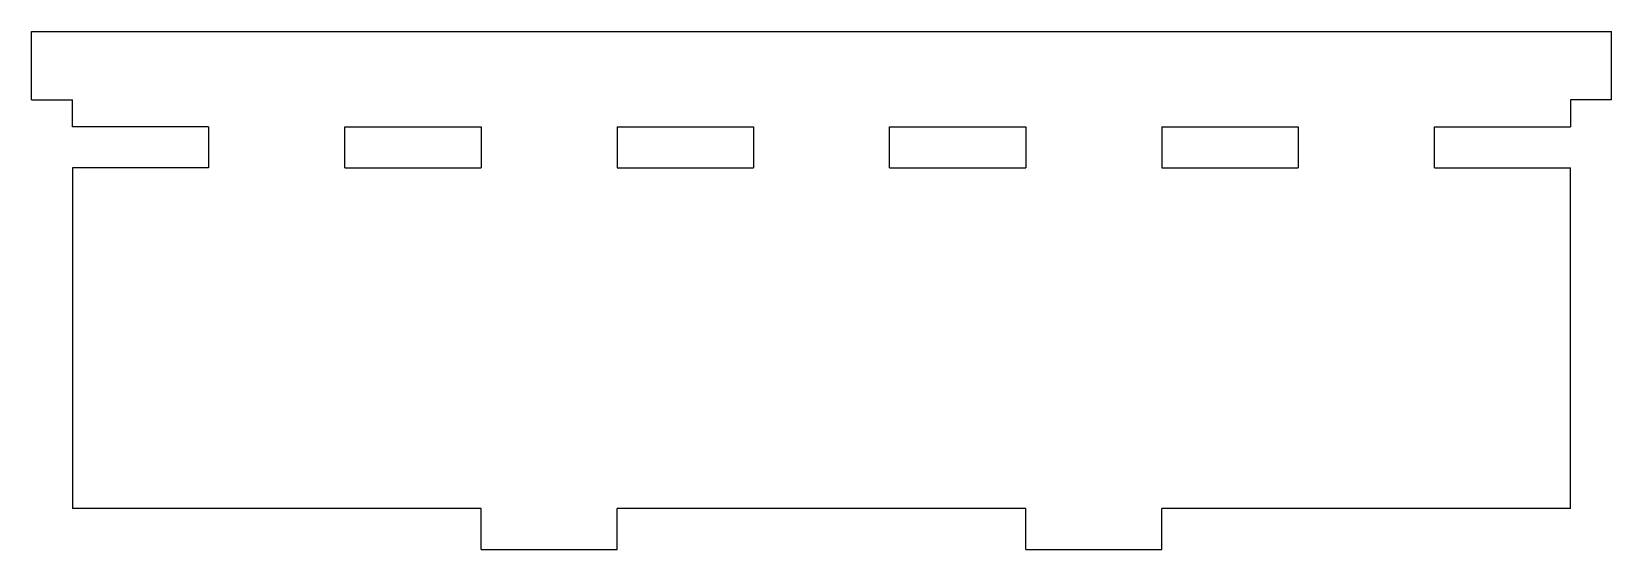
# Model space of a CAD drawing. Header units: millimetres. Extents: x 0 to 232, y 157 to 233.
import ezdxf

# ---------------------------------------------------------------- set-up
doc = ezdxf.new("R2010")
doc.units = ezdxf.units.MM
doc.layers.add('Cuts', color=4, linetype='Continuous', lineweight=25)

msp = doc.modelspace()

# ---------------------------------------------------------------- linework, layer by layer
at = {"layer": 'Cuts'}
for p, q in [((0, 223), (0, 233)), ((0, 233), (232, 233)), ((232, 223), (232, 233)), ((0, 223), (6, 223)), ((6, 219), (6, 223)), ((232, 223), (226, 223)), ((226, 223), (226, 219)), ((26, 219), (6, 219)), ((26, 219), (26, 213)), ((46, 213), (46, 219)), ((46, 219), (66, 219)), ((66, 219), (66, 213)), ((86, 219), (86, 213)), ((86, 219), (106, 219)), ((106, 219), (106, 213)), ((126, 213), (126, 219)), ((126, 219), (146, 219)), ((146, 219), (146, 213)), ((166, 219), (166, 213)), ((166, 219), (186, 219)), ((186, 219), (186, 213)), ((206, 213), (206, 219)), ((206, 219), (226, 219)), ((6, 213), (6, 163)), ((26, 213), (6, 213)), ((46, 213), (66, 213)), ((86, 213), (106, 213)), ((126, 213), (146, 213)), ((166, 213), (186, 213)), ((206, 213), (226, 213)), ((226, 163), (226, 213)), ((66, 163), (6, 163)), ((66, 157), (66, 163)), ((86, 157), (86, 163)), ((146, 163), (86, 163)), ((146, 157), (146, 163)), ((166, 157), (166, 163)), ((226, 163), (166, 163)), ((66, 157), (86, 157)), ((146, 157), (166, 157))]:
    msp.add_line(p, q, dxfattribs=at)

doc.saveas('drawing.dxf')
